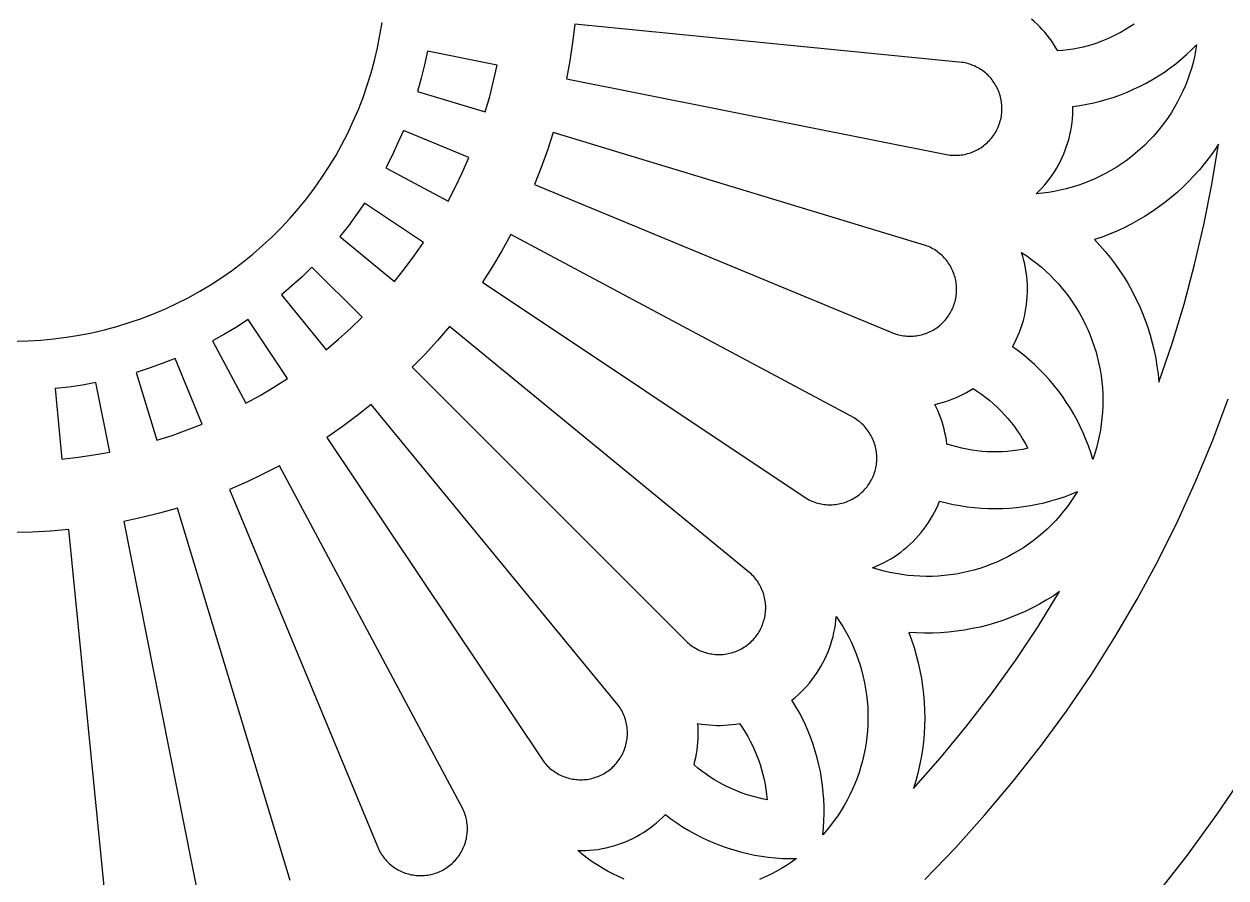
# Model space of a CAD drawing. Header units: millimetres. Extents: x 4241 to 4790, y 640 to 1600.
# Drawn here: x 4516.7 to 4686.2, y 1188.1 to 1308.6 of the extents above; entities that cross this region are included whole.
import ezdxf

# ---------------------------------------------------------------- set-up
doc = ezdxf.new("R2010")
doc.units = ezdxf.units.MM
doc.layers.add('Layer 05', color=12, linetype='Continuous', true_color=0xde0000)

msp = doc.modelspace()

# ---------------------------------------------------------------- linework, layer by layer
at = {"layer": 'Layer 05'}
for points in [[(4515.41, 1263.88), (4517.24, 1263.92), (4519.06, 1264.02), (4520.87, 1264.18), (4522.68, 1264.41), (4524.48, 1264.7), (4526.27, 1265.05), (4528.04, 1265.46), (4529.8, 1265.94), (4531.54, 1266.48), (4533.27, 1267.07), (4534.97, 1267.73), (4536.64, 1268.44), (4538.3, 1269.21), (4539.92, 1270.04), (4541.51, 1270.93), (4543.07, 1271.87), (4544.6, 1272.86), (4546.1, 1273.9), (4547.55, 1275), (4548.97, 1276.15), (4550.34, 1277.34), (4551.68, 1278.58), (4552.97, 1279.87), (4554.21, 1281.2), (4555.41, 1282.58), (4556.56, 1283.99), (4557.66, 1285.45), (4558.71, 1286.94), (4559.7, 1288.46), (4560.65, 1290.02), (4561.53, 1291.62), (4562.36, 1293.24), (4563.14, 1294.89), (4563.86, 1296.56), (4564.52, 1298.26), (4565.11, 1299.98), (4565.65, 1301.72), (4566.13, 1303.48), (4566.55, 1305.26), (4566.9, 1307.04), (4567.2, 1308.84)], [(4662.5, 1304.82), (4662.23, 1305.28), (4661.94, 1305.73), (4661.64, 1306.18), (4661.33, 1306.61), (4661, 1307.03), (4660.66, 1307.45), (4660.31, 1307.85), (4659.95, 1308.24), (4659.57, 1308.62), (4659.18, 1308.98), (4658.77, 1309.33)], [(4594.36, 1308.59), (4594.06, 1306.01), (4593.68, 1303.43), (4593.21, 1300.87)], [(4649, 1303.21), (4594.36, 1308.59)], [(4673.27, 1308.62), (4672.67, 1308.22), (4672.05, 1307.83), (4671.43, 1307.47), (4670.79, 1307.13), (4670.14, 1306.81), (4669.49, 1306.51), (4668.82, 1306.24), (4668.14, 1305.98), (4667.46, 1305.75), (4666.76, 1305.55), (4666.06, 1305.37), (4665.36, 1305.21), (4664.65, 1305.07), (4663.93, 1304.96), (4663.22, 1304.88), (4662.5, 1304.82)], [(4682.08, 1305.68), (4681.94, 1304.83), (4681.77, 1304), (4681.57, 1303.17), (4681.34, 1302.34), (4681.08, 1301.53), (4680.8, 1300.72), (4680.49, 1299.93), (4680.15, 1299.15), (4679.78, 1298.37), (4679.39, 1297.62), (4678.97, 1296.87), (4678.53, 1296.14), (4678.06, 1295.43), (4677.56, 1294.73), (4677.05, 1294.05), (4676.51, 1293.39), (4675.95, 1292.75), (4675.36, 1292.12), (4674.76, 1291.52), (4674.13, 1290.94), (4673.48, 1290.38), (4672.82, 1289.84), (4672.14, 1289.33), (4671.44, 1288.84), (4670.72, 1288.37), (4669.99, 1287.93), (4669.24, 1287.52), (4668.48, 1287.13), (4667.71, 1286.77), (4666.93, 1286.43), (4666.13, 1286.12), (4665.32, 1285.84), (4664.51, 1285.59), (4663.68, 1285.36), (4662.85, 1285.17), (4662.01, 1285), (4661.17, 1284.86), (4660.32, 1284.75), (4659.47, 1284.67)], [(4664.62, 1296.99), (4665.61, 1297.12), (4666.59, 1297.3), (4667.56, 1297.5), (4668.52, 1297.74), (4669.48, 1298.01), (4670.43, 1298.31), (4671.36, 1298.64), (4672.29, 1299.01), (4673.2, 1299.41), (4674.1, 1299.83), (4674.98, 1300.29), (4675.85, 1300.78), (4676.7, 1301.3), (4677.53, 1301.84), (4678.34, 1302.42), (4679.13, 1303.02), (4679.9, 1303.64), (4680.65, 1304.3), (4681.38, 1304.97), (4682.08, 1305.68)], [(4573.6, 1304.78), (4573.19, 1302.87), (4572.71, 1300.98), (4572.18, 1299.11)], [(4583.41, 1302.82), (4573.6, 1304.78)], [(4581.75, 1296.21), (4582.37, 1298.4), (4582.93, 1300.6), (4583.41, 1302.82)], [(4647.06, 1290.16), (4647.29, 1290.13), (4647.51, 1290.11), (4647.74, 1290.1), (4647.97, 1290.09), (4648.2, 1290.09), (4648.42, 1290.1), (4648.65, 1290.12), (4648.88, 1290.15), (4649.1, 1290.18), (4649.33, 1290.22), (4649.55, 1290.27), (4649.77, 1290.33), (4649.99, 1290.39), (4650.2, 1290.46), (4650.42, 1290.54), (4650.63, 1290.63), (4650.84, 1290.72), (4651.04, 1290.82), (4651.24, 1290.93), (4651.44, 1291.04), (4651.63, 1291.16), (4651.82, 1291.29), (4652, 1291.42), (4652.18, 1291.56), (4652.36, 1291.71), (4652.53, 1291.86), (4652.69, 1292.02), (4652.85, 1292.18), (4653, 1292.35), (4653.15, 1292.53), (4653.29, 1292.71), (4653.42, 1292.89), (4653.55, 1293.08), (4653.67, 1293.27), (4653.79, 1293.47), (4653.89, 1293.67), (4653.99, 1293.87), (4654.09, 1294.08), (4654.17, 1294.29), (4654.25, 1294.51), (4654.32, 1294.72), (4654.39, 1294.94), (4654.45, 1295.16), (4654.49, 1295.38), (4654.54, 1295.61), (4654.57, 1295.83), (4654.59, 1296.06), (4654.61, 1296.29), (4654.62, 1296.51), (4654.62, 1296.74), (4654.62, 1296.97), (4654.6, 1297.2), (4654.58, 1297.42), (4654.55, 1297.65), (4654.52, 1297.87), (4654.47, 1298.1), (4654.42, 1298.32), (4654.36, 1298.54), (4654.29, 1298.75), (4654.22, 1298.97), (4654.13, 1299.18), (4654.04, 1299.39), (4653.95, 1299.6), (4653.84, 1299.8), (4653.73, 1300), (4653.62, 1300.19), (4653.49, 1300.38), (4653.36, 1300.57), (4653.22, 1300.75), (4653.08, 1300.93), (4652.93, 1301.1), (4652.77, 1301.27), (4652.61, 1301.43), (4652.45, 1301.58), (4652.28, 1301.73), (4652.1, 1301.88), (4651.92, 1302.01), (4651.73, 1302.14), (4651.54, 1302.27), (4651.35, 1302.39), (4651.15, 1302.5), (4650.95, 1302.6), (4650.74, 1302.7), (4650.53, 1302.79), (4650.32, 1302.87), (4650.1, 1302.95), (4649.89, 1303.02), (4649.67, 1303.08), (4649.44, 1303.13), (4649.22, 1303.17), (4649, 1303.21)], [(4593.21, 1300.87), (4647.06, 1290.16)], [(4572.18, 1299.11), (4581.75, 1296.21)], [(4659.47, 1284.67), (4659.88, 1285.07), (4660.28, 1285.49), (4660.65, 1285.92), (4661.02, 1286.36), (4661.37, 1286.81), (4661.7, 1287.28), (4662.02, 1287.76), (4662.32, 1288.24), (4662.6, 1288.74), (4662.86, 1289.25), (4663.11, 1289.76), (4663.34, 1290.29), (4663.55, 1290.82), (4663.75, 1291.36), (4663.92, 1291.9), (4664.08, 1292.45), (4664.21, 1293.01), (4664.33, 1293.57), (4664.43, 1294.13), (4664.51, 1294.7), (4664.56, 1295.27), (4664.6, 1295.84), (4664.62, 1296.41), (4664.62, 1296.99)], [(4570.21, 1293.61), (4569.44, 1291.83), (4568.61, 1290.07), (4567.72, 1288.33)], [(4579.45, 1289.79), (4570.21, 1293.61)], [(4591.32, 1293.31), (4590.52, 1290.83), (4589.65, 1288.38), (4588.69, 1285.96)], [(4643.86, 1277.37), (4591.32, 1293.31)], [(4685.16, 1291.67), (4684.54, 1290.73), (4683.88, 1289.82), (4683.19, 1288.92), (4682.48, 1288.06), (4681.73, 1287.22), (4680.95, 1286.4), (4680.15, 1285.61), (4679.32, 1284.85), (4678.47, 1284.12), (4677.59, 1283.42), (4676.69, 1282.75), (4675.76, 1282.11), (4674.82, 1281.5), (4673.85, 1280.92), (4672.86, 1280.38), (4671.86, 1279.87), (4670.84, 1279.4), (4669.8, 1278.96), (4668.75, 1278.56), (4667.69, 1278.2)], [(4676.75, 1258.08), (4678.62, 1263.55), (4680.3, 1269.08), (4681.8, 1274.66), (4683.11, 1280.29), (4684.23, 1285.96), (4685.16, 1291.67)], [(4576.53, 1283.62), (4577.57, 1285.64), (4578.55, 1287.7), (4579.45, 1289.79)], [(4567.72, 1288.33), (4576.53, 1283.62)], [(4588.69, 1285.96), (4639.41, 1264.95)], [(4564.71, 1283.32), (4563.61, 1281.72), (4562.45, 1280.16), (4561.23, 1278.63)], [(4573.03, 1277.77), (4564.71, 1283.32)], [(4561.23, 1278.63), (4568.96, 1272.29)], [(4585.35, 1278.91), (4584.09, 1276.63), (4582.75, 1274.4), (4581.34, 1272.21)], [(4633.77, 1253.03), (4585.35, 1278.91)], [(4667.69, 1278.2), (4668.45, 1277.37), (4669.19, 1276.52), (4669.9, 1275.65), (4670.58, 1274.75), (4671.22, 1273.83), (4671.84, 1272.89), (4672.42, 1271.93), (4672.97, 1270.94), (4673.48, 1269.94), (4673.96, 1268.93), (4674.4, 1267.89), (4674.81, 1266.84), (4675.19, 1265.78), (4675.52, 1264.71), (4675.82, 1263.62), (4676.08, 1262.53), (4676.31, 1261.43), (4676.49, 1260.32), (4676.64, 1259.2), (4676.75, 1258.08)], [(4568.96, 1272.29), (4570.38, 1274.07), (4571.73, 1275.9), (4573.03, 1277.77)], [(4639.41, 1264.95), (4639.63, 1264.88), (4639.85, 1264.81), (4640.07, 1264.75), (4640.29, 1264.7), (4640.51, 1264.66), (4640.74, 1264.62), (4640.96, 1264.6), (4641.19, 1264.58), (4641.42, 1264.57), (4641.65, 1264.56), (4641.87, 1264.57), (4642.1, 1264.58), (4642.33, 1264.6), (4642.55, 1264.63), (4642.78, 1264.66), (4643, 1264.71), (4643.22, 1264.76), (4643.44, 1264.82), (4643.66, 1264.88), (4643.88, 1264.96), (4644.09, 1265.04), (4644.3, 1265.13), (4644.51, 1265.22), (4644.71, 1265.32), (4644.91, 1265.43), (4645.1, 1265.55), (4645.3, 1265.67), (4645.48, 1265.8), (4645.67, 1265.94), (4645.84, 1266.08), (4646.02, 1266.23), (4646.18, 1266.38), (4646.35, 1266.54), (4646.5, 1266.71), (4646.65, 1266.88), (4646.8, 1267.06), (4646.94, 1267.24), (4647.07, 1267.42), (4647.19, 1267.61), (4647.31, 1267.8), (4647.43, 1268), (4647.53, 1268.2), (4647.63, 1268.41), (4647.72, 1268.62), (4647.81, 1268.83), (4647.88, 1269.04), (4647.95, 1269.26), (4648.01, 1269.48), (4648.07, 1269.7), (4648.11, 1269.92), (4648.15, 1270.15), (4648.18, 1270.37), (4648.21, 1270.6), (4648.22, 1270.83), (4648.23, 1271.06), (4648.23, 1271.28), (4648.22, 1271.51), (4648.2, 1271.74), (4648.18, 1271.96), (4648.15, 1272.19), (4648.11, 1272.41), (4648.06, 1272.64), (4648.01, 1272.86), (4647.94, 1273.08), (4647.87, 1273.29), (4647.8, 1273.51), (4647.71, 1273.72), (4647.62, 1273.93), (4647.52, 1274.13), (4647.42, 1274.33), (4647.3, 1274.53), (4647.18, 1274.72), (4647.06, 1274.91), (4646.92, 1275.1), (4646.78, 1275.28), (4646.64, 1275.45), (4646.49, 1275.62), (4646.33, 1275.79), (4646.17, 1275.95), (4646, 1276.1), (4645.83, 1276.25), (4645.65, 1276.39), (4645.47, 1276.53), (4645.28, 1276.66), (4645.09, 1276.78), (4644.89, 1276.89), (4644.69, 1277), (4644.49, 1277.11), (4644.28, 1277.2), (4644.07, 1277.29), (4643.86, 1277.37)], [(4656.13, 1263.07), (4656.4, 1263.58), (4656.65, 1264.09), (4656.88, 1264.61), (4657.1, 1265.14), (4657.3, 1265.68), (4657.48, 1266.22), (4657.64, 1266.77), (4657.78, 1267.33), (4657.9, 1267.89), (4658.01, 1268.45), (4658.09, 1269.02), (4658.15, 1269.58), (4658.2, 1270.15), (4658.22, 1270.73), (4658.23, 1271.3), (4658.21, 1271.87), (4658.18, 1272.44), (4658.13, 1273.01), (4658.05, 1273.58), (4657.96, 1274.14), (4657.85, 1274.71), (4657.71, 1275.26), (4657.56, 1275.82), (4657.39, 1276.36)], [(4657.39, 1276.36), (4658.11, 1275.89), (4658.8, 1275.39), (4659.48, 1274.87), (4660.14, 1274.33), (4660.78, 1273.77), (4661.4, 1273.18), (4662, 1272.57), (4662.58, 1271.94), (4663.13, 1271.3), (4663.67, 1270.63), (4664.18, 1269.95), (4664.67, 1269.24), (4665.13, 1268.53), (4665.57, 1267.79), (4665.98, 1267.04), (4666.37, 1266.28), (4666.72, 1265.51), (4667.06, 1264.72), (4667.36, 1263.92), (4667.64, 1263.12), (4667.89, 1262.3), (4668.11, 1261.47), (4668.31, 1260.64), (4668.47, 1259.8), (4668.6, 1258.96), (4668.71, 1258.11), (4668.79, 1257.26), (4668.84, 1256.41), (4668.85, 1255.56), (4668.84, 1254.7), (4668.8, 1253.85), (4668.73, 1253), (4668.63, 1252.15), (4668.5, 1251.31), (4668.35, 1250.47), (4668.16, 1249.63), (4667.94, 1248.81), (4667.7, 1247.99), (4667.43, 1247.18)], [(4557.31, 1274.31), (4555.91, 1272.95), (4554.47, 1271.65), (4552.99, 1270.39)], [(4564.38, 1267.24), (4557.31, 1274.31)], [(4581.34, 1272.21), (4626.99, 1241.71)], [(4552.99, 1270.39), (4559.33, 1262.66)], [(4548.3, 1266.91), (4546.66, 1265.85), (4544.99, 1264.85), (4543.29, 1263.9)], [(4553.85, 1258.59), (4548.3, 1266.91)], [(4559.33, 1262.66), (4561.06, 1264.13), (4562.75, 1265.65), (4564.38, 1267.24)], [(4576.69, 1265.95), (4575.01, 1263.96), (4573.26, 1262.03), (4571.46, 1260.17)], [(4619.13, 1231.12), (4576.69, 1265.95)], [(4543.29, 1263.9), (4548, 1255.09)], [(4667.43, 1247.18), (4667.14, 1248.13), (4666.82, 1249.07), (4666.47, 1250), (4666.08, 1250.91), (4665.67, 1251.82), (4665.22, 1252.71), (4664.74, 1253.58), (4664.24, 1254.44), (4663.7, 1255.27), (4663.14, 1256.09), (4662.55, 1256.89), (4661.93, 1257.67), (4661.29, 1258.43), (4660.62, 1259.17), (4659.93, 1259.88), (4659.21, 1260.57), (4658.47, 1261.24), (4657.71, 1261.87), (4656.93, 1262.49), (4656.13, 1263.07)], [(4538.01, 1261.41), (4536.2, 1260.69), (4534.36, 1260.04), (4532.51, 1259.44)], [(4541.83, 1252.17), (4538.01, 1261.41)], [(4571.46, 1260.17), (4610.28, 1221.34)], [(4526.84, 1258.02), (4524.93, 1257.67), (4523, 1257.39), (4521.07, 1257.17)], [(4528.8, 1248.21), (4526.84, 1258.02)], [(4532.51, 1259.44), (4535.41, 1249.87)], [(4548, 1255.09), (4549.99, 1256.19), (4551.94, 1257.36), (4553.85, 1258.59)], [(4521.07, 1257.17), (4522.05, 1247.21)], [(4645.15, 1254.94), (4645.67, 1255.06), (4646.19, 1255.2), (4646.7, 1255.36), (4647.21, 1255.53), (4647.71, 1255.71), (4648.2, 1255.92), (4648.69, 1256.14), (4649.17, 1256.37), (4649.64, 1256.62), (4650.11, 1256.89), (4650.56, 1257.17)], [(4650.56, 1257.17), (4651.17, 1256.78), (4651.76, 1256.36), (4652.34, 1255.93), (4652.9, 1255.47), (4653.45, 1255), (4653.98, 1254.51), (4654.49, 1254), (4654.99, 1253.48), (4655.47, 1252.94), (4655.93, 1252.38), (4656.37, 1251.81), (4656.79, 1251.22), (4657.19, 1250.62), (4657.57, 1250), (4657.93, 1249.38), (4658.26, 1248.74)], [(4565.67, 1254.93), (4563.64, 1253.31), (4561.55, 1251.76), (4559.41, 1250.28)], [(4600.5, 1212.49), (4565.67, 1254.93)], [(4643.73, 1187.89), (4648.05, 1192.37), (4652.22, 1196.99), (4656.22, 1201.75), (4660.07, 1206.64), (4663.74, 1211.66), (4667.24, 1216.81), (4670.56, 1222.07), (4673.69, 1227.45), (4676.65, 1232.92), (4679.41, 1238.5), (4681.98, 1244.16), (4684.35, 1249.91), (4686.53, 1255.74)], [(4646.86, 1249.34), (4646.79, 1249.87), (4646.7, 1250.4), (4646.59, 1250.93), (4646.47, 1251.45), (4646.33, 1251.96), (4646.17, 1252.47), (4646, 1252.98), (4645.81, 1253.48), (4645.61, 1253.97), (4645.39, 1254.46), (4645.15, 1254.94)], [(4626.99, 1241.71), (4627.19, 1241.6), (4627.39, 1241.49), (4627.6, 1241.39), (4627.8, 1241.3), (4628.01, 1241.21), (4628.23, 1241.14), (4628.44, 1241.06), (4628.66, 1241), (4628.88, 1240.95), (4629.11, 1240.9), (4629.33, 1240.86), (4629.56, 1240.83), (4629.78, 1240.8), (4630.01, 1240.78), (4630.24, 1240.77), (4630.46, 1240.77), (4630.69, 1240.78), (4630.92, 1240.8), (4631.15, 1240.82), (4631.37, 1240.85), (4631.6, 1240.89), (4631.82, 1240.93), (4632.04, 1240.99), (4632.26, 1241.05), (4632.48, 1241.11), (4632.69, 1241.19), (4632.9, 1241.27), (4633.11, 1241.36), (4633.32, 1241.46), (4633.52, 1241.57), (4633.72, 1241.68), (4633.91, 1241.8), (4634.1, 1241.92), (4634.29, 1242.05), (4634.47, 1242.19), (4634.65, 1242.34), (4634.82, 1242.49), (4634.98, 1242.64), (4635.14, 1242.8), (4635.3, 1242.97), (4635.45, 1243.14), (4635.59, 1243.32), (4635.73, 1243.5), (4635.86, 1243.69), (4635.98, 1243.88), (4636.1, 1244.08), (4636.21, 1244.28), (4636.31, 1244.48), (4636.41, 1244.68), (4636.5, 1244.89), (4636.58, 1245.11), (4636.65, 1245.32), (4636.72, 1245.54), (4636.78, 1245.76), (4636.83, 1245.98), (4636.87, 1246.2), (4636.91, 1246.43), (4636.94, 1246.65), (4636.96, 1246.88), (4636.97, 1247.11), (4636.98, 1247.34), (4636.97, 1247.56), (4636.96, 1247.79), (4636.95, 1248.02), (4636.92, 1248.24), (4636.89, 1248.47), (4636.84, 1248.69), (4636.79, 1248.92), (4636.74, 1249.14), (4636.67, 1249.35), (4636.6, 1249.57), (4636.52, 1249.78), (4636.43, 1249.99), (4636.34, 1250.2), (4636.24, 1250.4), (4636.13, 1250.61), (4636.01, 1250.8), (4635.89, 1250.99), (4635.76, 1251.18), (4635.63, 1251.37), (4635.49, 1251.54), (4635.34, 1251.72), (4635.19, 1251.89), (4635.03, 1252.05), (4634.86, 1252.21), (4634.69, 1252.36), (4634.52, 1252.5), (4634.34, 1252.64), (4634.16, 1252.78), (4633.97, 1252.9), (4633.77, 1253.03)], [(4535.41, 1249.87), (4537.58, 1250.57), (4539.72, 1251.33), (4541.83, 1252.17)], [(4559.41, 1250.28), (4589.91, 1204.63)], [(4522.05, 1247.21), (4524.31, 1247.47), (4526.56, 1247.81), (4528.8, 1248.21)], [(4658.26, 1248.74), (4657.56, 1248.59), (4656.84, 1248.47), (4656.13, 1248.38), (4655.41, 1248.3), (4654.69, 1248.26), (4653.97, 1248.23), (4653.24, 1248.23), (4652.52, 1248.26), (4651.8, 1248.31), (4651.08, 1248.39), (4650.37, 1248.49), (4649.65, 1248.61), (4648.95, 1248.76), (4648.24, 1248.93), (4647.55, 1249.12), (4646.86, 1249.34)], [(4552.71, 1246.27), (4550.4, 1245.08), (4548.05, 1243.97), (4545.66, 1242.93)], [(4578.6, 1197.85), (4552.71, 1246.27)], [(4545.66, 1242.93), (4566.67, 1192.21)], [(4665.29, 1242.64), (4664.83, 1241.92), (4664.35, 1241.21), (4663.85, 1240.52), (4663.32, 1239.85), (4662.77, 1239.19), (4662.2, 1238.56), (4661.61, 1237.94), (4661, 1237.35), (4660.36, 1236.78), (4659.71, 1236.23), (4659.04, 1235.7), (4658.35, 1235.19), (4657.64, 1234.71), (4656.92, 1234.26), (4656.18, 1233.83), (4655.43, 1233.42), (4654.67, 1233.04), (4653.89, 1232.69), (4653.1, 1232.37), (4652.3, 1232.07), (4651.49, 1231.8), (4650.67, 1231.56), (4649.84, 1231.34), (4649.01, 1231.16), (4648.17, 1231), (4647.32, 1230.88), (4646.47, 1230.78), (4645.62, 1230.71), (4644.77, 1230.67), (4643.92, 1230.66), (4643.06, 1230.68), (4642.21, 1230.73), (4641.36, 1230.81), (4640.51, 1230.92), (4639.67, 1231.05), (4638.83, 1231.22), (4638, 1231.41), (4637.17, 1231.64), (4636.36, 1231.89)], [(4645.83, 1241.3), (4646.79, 1241.05), (4647.76, 1240.83), (4648.74, 1240.65), (4649.72, 1240.5), (4650.71, 1240.38), (4651.7, 1240.3), (4652.69, 1240.25), (4653.68, 1240.23), (4654.68, 1240.25), (4655.67, 1240.3), (4656.66, 1240.39), (4657.65, 1240.51), (4658.63, 1240.66), (4659.61, 1240.84), (4660.58, 1241.06), (4661.54, 1241.31), (4662.49, 1241.6), (4663.44, 1241.91), (4664.37, 1242.26), (4665.29, 1242.64)], [(4636.36, 1231.89), (4636.89, 1232.1), (4637.41, 1232.34), (4637.93, 1232.59), (4638.43, 1232.86), (4638.93, 1233.14), (4639.41, 1233.44), (4639.89, 1233.76), (4640.35, 1234.1), (4640.8, 1234.45), (4641.24, 1234.82), (4641.67, 1235.2), (4642.08, 1235.6), (4642.48, 1236.01), (4642.86, 1236.43), (4643.23, 1236.87), (4643.59, 1237.32), (4643.93, 1237.78), (4644.25, 1238.25), (4644.56, 1238.74), (4644.84, 1239.23), (4645.12, 1239.73), (4645.37, 1240.25), (4645.61, 1240.77), (4645.83, 1241.3)], [(4538.32, 1240.3), (4535.81, 1239.59), (4533.29, 1238.96), (4530.75, 1238.41)], [(4554.25, 1187.76), (4538.32, 1240.3)], [(4530.75, 1238.41), (4541.46, 1184.56)], [(4523.03, 1237.26), (4520.44, 1237.05), (4517.84, 1236.92), (4515.24, 1236.88)], [(4528.41, 1182.62), (4523.03, 1237.26)], [(4610.28, 1221.34), (4610.45, 1221.19), (4610.62, 1221.05), (4610.81, 1220.91), (4610.99, 1220.78), (4611.18, 1220.66), (4611.38, 1220.54), (4611.57, 1220.43), (4611.78, 1220.32), (4611.98, 1220.22), (4612.19, 1220.13), (4612.4, 1220.05), (4612.62, 1219.97), (4612.84, 1219.91), (4613.06, 1219.85), (4613.28, 1219.79), (4613.5, 1219.75), (4613.72, 1219.71), (4613.95, 1219.68), (4614.18, 1219.66), (4614.4, 1219.64), (4614.63, 1219.64), (4614.86, 1219.64), (4615.09, 1219.65), (4615.31, 1219.66), (4615.54, 1219.69), (4615.76, 1219.72), (4615.99, 1219.76), (4616.21, 1219.81), (4616.43, 1219.87), (4616.65, 1219.93), (4616.87, 1220), (4617.08, 1220.08), (4617.29, 1220.16), (4617.5, 1220.26), (4617.7, 1220.36), (4617.91, 1220.46), (4618.1, 1220.58), (4618.3, 1220.7), (4618.48, 1220.83), (4618.67, 1220.96), (4618.85, 1221.1), (4619.02, 1221.24), (4619.19, 1221.4), (4619.36, 1221.55), (4619.52, 1221.72), (4619.67, 1221.89), (4619.82, 1222.06), (4619.96, 1222.24), (4620.09, 1222.42), (4620.22, 1222.61), (4620.34, 1222.8), (4620.46, 1223), (4620.56, 1223.2), (4620.66, 1223.4), (4620.76, 1223.61), (4620.85, 1223.82), (4620.92, 1224.04), (4621, 1224.25), (4621.06, 1224.47), (4621.12, 1224.69), (4621.17, 1224.91), (4621.21, 1225.14), (4621.24, 1225.36), (4621.27, 1225.59), (4621.29, 1225.81), (4621.3, 1226.04), (4621.3, 1226.27), (4621.3, 1226.5), (4621.28, 1226.72), (4621.26, 1226.95), (4621.23, 1227.18), (4621.2, 1227.4), (4621.15, 1227.63), (4621.1, 1227.85), (4621.04, 1228.07), (4620.97, 1228.28), (4620.9, 1228.5), (4620.82, 1228.71), (4620.73, 1228.92), (4620.63, 1229.13), (4620.53, 1229.33), (4620.42, 1229.53), (4620.3, 1229.72), (4620.18, 1229.92), (4620.05, 1230.1), (4619.91, 1230.28), (4619.77, 1230.46), (4619.62, 1230.63), (4619.46, 1230.8), (4619.3, 1230.96), (4619.13, 1231.12)], [(4662.76, 1228.52), (4661.83, 1227.89), (4660.87, 1227.3), (4659.9, 1226.74), (4658.91, 1226.21), (4657.89, 1225.72), (4656.87, 1225.27), (4655.82, 1224.84), (4654.77, 1224.46), (4653.7, 1224.11), (4652.62, 1223.8), (4651.53, 1223.52), (4650.43, 1223.29), (4649.32, 1223.09), (4648.21, 1222.92), (4647.09, 1222.8), (4645.97, 1222.72), (4644.84, 1222.67), (4643.72, 1222.66), (4642.59, 1222.69), (4641.47, 1222.76)], [(4642.14, 1200.71), (4645.96, 1205.05), (4649.64, 1209.51), (4653.16, 1214.1), (4656.52, 1218.8), (4659.72, 1223.6), (4662.76, 1228.52)], [(4625, 1213.21), (4625.44, 1213.58), (4625.87, 1213.95), (4626.29, 1214.35), (4626.69, 1214.75), (4627.08, 1215.17), (4627.46, 1215.61), (4627.81, 1216.05), (4628.16, 1216.51), (4628.48, 1216.98), (4628.8, 1217.46), (4629.09, 1217.95), (4629.37, 1218.45), (4629.63, 1218.96), (4629.87, 1219.48), (4630.09, 1220.01), (4630.3, 1220.54), (4630.48, 1221.09), (4630.65, 1221.63), (4630.8, 1222.18), (4630.93, 1222.74), (4631.04, 1223.3), (4631.13, 1223.87), (4631.2, 1224.44), (4631.26, 1225.01)], [(4631.26, 1225.01), (4631.73, 1224.3), (4632.19, 1223.57), (4632.61, 1222.83), (4633.01, 1222.08), (4633.39, 1221.31), (4633.74, 1220.53), (4634.06, 1219.74), (4634.36, 1218.94), (4634.62, 1218.13), (4634.86, 1217.31), (4635.07, 1216.48), (4635.25, 1215.65), (4635.4, 1214.81), (4635.53, 1213.96), (4635.62, 1213.11), (4635.69, 1212.26), (4635.72, 1211.41), (4635.73, 1210.55), (4635.71, 1209.7), (4635.65, 1208.85), (4635.57, 1208), (4635.46, 1207.15), (4635.32, 1206.31), (4635.15, 1205.47), (4634.95, 1204.64), (4634.73, 1203.82), (4634.47, 1203), (4634.19, 1202.2), (4633.88, 1201.4), (4633.54, 1200.62), (4633.18, 1199.84), (4632.79, 1199.08), (4632.37, 1198.34), (4631.93, 1197.61), (4631.46, 1196.89), (4630.97, 1196.19), (4630.46, 1195.51), (4629.92, 1194.85), (4629.36, 1194.2)], [(4641.47, 1222.76), (4641.86, 1221.71), (4642.22, 1220.64), (4642.54, 1219.56), (4642.82, 1218.47), (4643.06, 1217.38), (4643.27, 1216.27), (4643.44, 1215.16), (4643.57, 1214.04), (4643.66, 1212.92), (4643.72, 1211.8), (4643.73, 1210.67), (4643.71, 1209.55), (4643.65, 1208.42), (4643.54, 1207.3), (4643.41, 1206.19), (4643.23, 1205.08), (4643.01, 1203.97), (4642.76, 1202.88), (4642.47, 1201.79), (4642.14, 1200.71)], [(4589.91, 1204.63), (4590.05, 1204.45), (4590.19, 1204.27), (4590.34, 1204.1), (4590.5, 1203.94), (4590.66, 1203.78), (4590.83, 1203.62), (4591, 1203.47), (4591.18, 1203.33), (4591.36, 1203.2), (4591.55, 1203.07), (4591.74, 1202.94), (4591.94, 1202.83), (4592.14, 1202.72), (4592.34, 1202.62), (4592.55, 1202.52), (4592.76, 1202.43), (4592.97, 1202.35), (4593.19, 1202.28), (4593.4, 1202.21), (4593.62, 1202.15), (4593.85, 1202.1), (4594.07, 1202.06), (4594.29, 1202.03), (4594.52, 1202), (4594.75, 1201.98), (4594.98, 1201.97), (4595.2, 1201.96), (4595.43, 1201.97), (4595.66, 1201.98), (4595.88, 1202), (4596.11, 1202.02), (4596.34, 1202.06), (4596.56, 1202.1), (4596.78, 1202.15), (4597, 1202.21), (4597.22, 1202.28), (4597.43, 1202.35), (4597.65, 1202.43), (4597.86, 1202.52), (4598.06, 1202.61), (4598.27, 1202.72), (4598.47, 1202.82), (4598.66, 1202.94), (4598.86, 1203.06), (4599.04, 1203.19), (4599.23, 1203.33), (4599.4, 1203.47), (4599.58, 1203.62), (4599.74, 1203.77), (4599.91, 1203.93), (4600.06, 1204.1), (4600.22, 1204.27), (4600.36, 1204.44), (4600.5, 1204.62), (4600.63, 1204.81), (4600.76, 1205), (4600.88, 1205.19), (4600.99, 1205.39), (4601.1, 1205.59), (4601.2, 1205.8), (4601.29, 1206), (4601.37, 1206.22), (4601.45, 1206.43), (4601.52, 1206.65), (4601.58, 1206.87), (4601.64, 1207.09), (4601.68, 1207.31), (4601.72, 1207.53), (4601.75, 1207.76), (4601.78, 1207.99), (4601.79, 1208.21), (4601.8, 1208.44), (4601.8, 1208.67), (4601.79, 1208.89), (4601.78, 1209.12), (4601.75, 1209.35), (4601.72, 1209.57), (4601.68, 1209.8), (4601.64, 1210.02), (4601.58, 1210.24), (4601.52, 1210.46), (4601.45, 1210.68), (4601.37, 1210.89), (4601.29, 1211.1), (4601.2, 1211.31), (4601.1, 1211.52), (4600.99, 1211.72), (4600.88, 1211.92), (4600.76, 1212.11), (4600.64, 1212.3), (4600.5, 1212.49)], [(4629.36, 1194.2), (4629.46, 1195.19), (4629.52, 1196.18), (4629.55, 1197.18), (4629.54, 1198.17), (4629.51, 1199.17), (4629.43, 1200.16), (4629.33, 1201.15), (4629.19, 1202.13), (4629.02, 1203.11), (4628.81, 1204.08), (4628.57, 1205.05), (4628.3, 1206), (4628, 1206.95), (4627.66, 1207.89), (4627.29, 1208.81), (4626.9, 1209.72), (4626.47, 1210.62), (4626.01, 1211.5), (4625.52, 1212.37), (4625, 1213.21)], [(4611.19, 1204.08), (4611.32, 1204.59), (4611.44, 1205.12), (4611.54, 1205.64), (4611.63, 1206.17), (4611.7, 1206.7), (4611.75, 1207.23), (4611.78, 1207.76), (4611.8, 1208.3), (4611.8, 1208.83), (4611.78, 1209.37), (4611.75, 1209.9)], [(4611.75, 1209.9), (4612.27, 1209.81), (4612.8, 1209.74), (4613.34, 1209.69), (4613.87, 1209.66), (4614.4, 1209.64), (4614.94, 1209.64), (4615.47, 1209.65), (4616.01, 1209.69), (4616.54, 1209.74), (4617.07, 1209.8), (4617.6, 1209.89)], [(4617.6, 1209.89), (4618.01, 1209.29), (4618.4, 1208.68), (4618.77, 1208.06), (4619.11, 1207.43), (4619.44, 1206.78), (4619.74, 1206.13), (4620.02, 1205.46), (4620.28, 1204.79), (4620.51, 1204.1), (4620.72, 1203.41), (4620.91, 1202.71), (4621.08, 1202.01), (4621.22, 1201.3), (4621.33, 1200.59), (4621.42, 1199.87), (4621.49, 1199.15)], [(4621.49, 1199.15), (4620.78, 1199.29), (4620.08, 1199.45), (4619.38, 1199.64), (4618.69, 1199.84), (4618, 1200.08), (4617.32, 1200.33), (4616.66, 1200.61), (4616, 1200.91), (4615.35, 1201.23), (4614.72, 1201.58), (4614.1, 1201.94), (4613.49, 1202.33), (4612.89, 1202.74), (4612.31, 1203.16), (4611.74, 1203.61), (4611.19, 1204.08)], [(4688.97, 1203.05), (4684.95, 1197.11), (4680.73, 1191.32), (4676.31, 1185.68)], [(4566.67, 1192.21), (4566.77, 1192), (4566.88, 1191.8), (4567, 1191.61), (4567.12, 1191.41), (4567.24, 1191.23), (4567.38, 1191.04), (4567.52, 1190.86), (4567.67, 1190.69), (4567.82, 1190.52), (4567.98, 1190.36), (4568.14, 1190.2), (4568.31, 1190.05), (4568.49, 1189.9), (4568.66, 1189.76), (4568.85, 1189.63), (4569.04, 1189.5), (4569.23, 1189.38), (4569.43, 1189.26), (4569.63, 1189.16), (4569.83, 1189.06), (4570.04, 1188.96), (4570.25, 1188.88), (4570.47, 1188.8), (4570.68, 1188.73), (4570.9, 1188.66), (4571.12, 1188.61), (4571.34, 1188.56), (4571.57, 1188.52), (4571.79, 1188.49), (4572.02, 1188.46), (4572.25, 1188.44), (4572.47, 1188.43), (4572.7, 1188.43), (4572.93, 1188.44), (4573.16, 1188.45), (4573.38, 1188.48), (4573.61, 1188.5), (4573.83, 1188.54), (4574.06, 1188.59), (4574.28, 1188.64), (4574.5, 1188.7), (4574.71, 1188.77), (4574.93, 1188.84), (4575.14, 1188.93), (4575.35, 1189.02), (4575.56, 1189.12), (4575.76, 1189.22), (4575.96, 1189.33), (4576.15, 1189.45), (4576.34, 1189.57), (4576.53, 1189.7), (4576.71, 1189.84), (4576.89, 1189.99), (4577.06, 1190.14), (4577.22, 1190.29), (4577.38, 1190.45), (4577.54, 1190.62), (4577.69, 1190.79), (4577.83, 1190.97), (4577.97, 1191.15), (4578.1, 1191.34), (4578.22, 1191.53), (4578.34, 1191.72), (4578.45, 1191.92), (4578.56, 1192.12), (4578.65, 1192.33), (4578.74, 1192.54), (4578.82, 1192.75), (4578.9, 1192.97), (4578.97, 1193.18), (4579.03, 1193.4), (4579.08, 1193.63), (4579.12, 1193.85), (4579.16, 1194.07), (4579.19, 1194.3), (4579.21, 1194.53), (4579.22, 1194.75), (4579.23, 1194.98), (4579.23, 1195.21), (4579.22, 1195.44), (4579.2, 1195.66), (4579.17, 1195.89), (4579.14, 1196.11), (4579.1, 1196.34), (4579.05, 1196.56), (4578.99, 1196.78), (4578.93, 1197), (4578.85, 1197.22), (4578.78, 1197.43), (4578.69, 1197.64), (4578.6, 1197.85)], [(4594.8, 1191.97), (4595.37, 1191.96), (4595.95, 1191.98), (4596.52, 1192.01), (4597.09, 1192.07), (4597.65, 1192.14), (4598.22, 1192.24), (4598.78, 1192.35), (4599.34, 1192.48), (4599.89, 1192.64), (4600.44, 1192.81), (4600.98, 1193), (4601.51, 1193.21), (4602.03, 1193.43), (4602.55, 1193.68), (4603.06, 1193.94), (4603.56, 1194.22), (4604.05, 1194.51), (4604.53, 1194.83), (4605, 1195.16), (4605.45, 1195.5), (4605.9, 1195.86), (4606.33, 1196.24), (4606.75, 1196.63), (4607.15, 1197.04)], [(4607.15, 1197.04), (4607.94, 1196.44), (4608.76, 1195.87), (4609.59, 1195.32), (4610.44, 1194.81), (4611.31, 1194.32), (4612.19, 1193.87), (4613.09, 1193.44), (4614, 1193.05), (4614.93, 1192.68), (4615.87, 1192.35), (4616.81, 1192.05), (4617.77, 1191.78), (4618.74, 1191.55), (4619.71, 1191.34), (4620.69, 1191.18), (4621.67, 1191.04), (4622.66, 1190.94), (4623.66, 1190.87), (4624.65, 1190.83), (4625.64, 1190.83)], [(4601.32, 1187.94), (4600.53, 1188.29), (4599.76, 1188.66), (4599.01, 1189.06), (4598.27, 1189.48), (4597.54, 1189.93), (4596.83, 1190.4), (4596.14, 1190.9), (4595.46, 1191.42), (4594.8, 1191.97)], [(4625.64, 1190.83), (4624.95, 1190.34), (4624.23, 1189.87), (4623.51, 1189.42), (4622.76, 1189), (4622, 1188.61), (4621.23, 1188.24), (4620.45, 1187.9)]]:
    msp.add_lwpolyline(points, dxfattribs=at)

doc.saveas('drawing.dxf')
